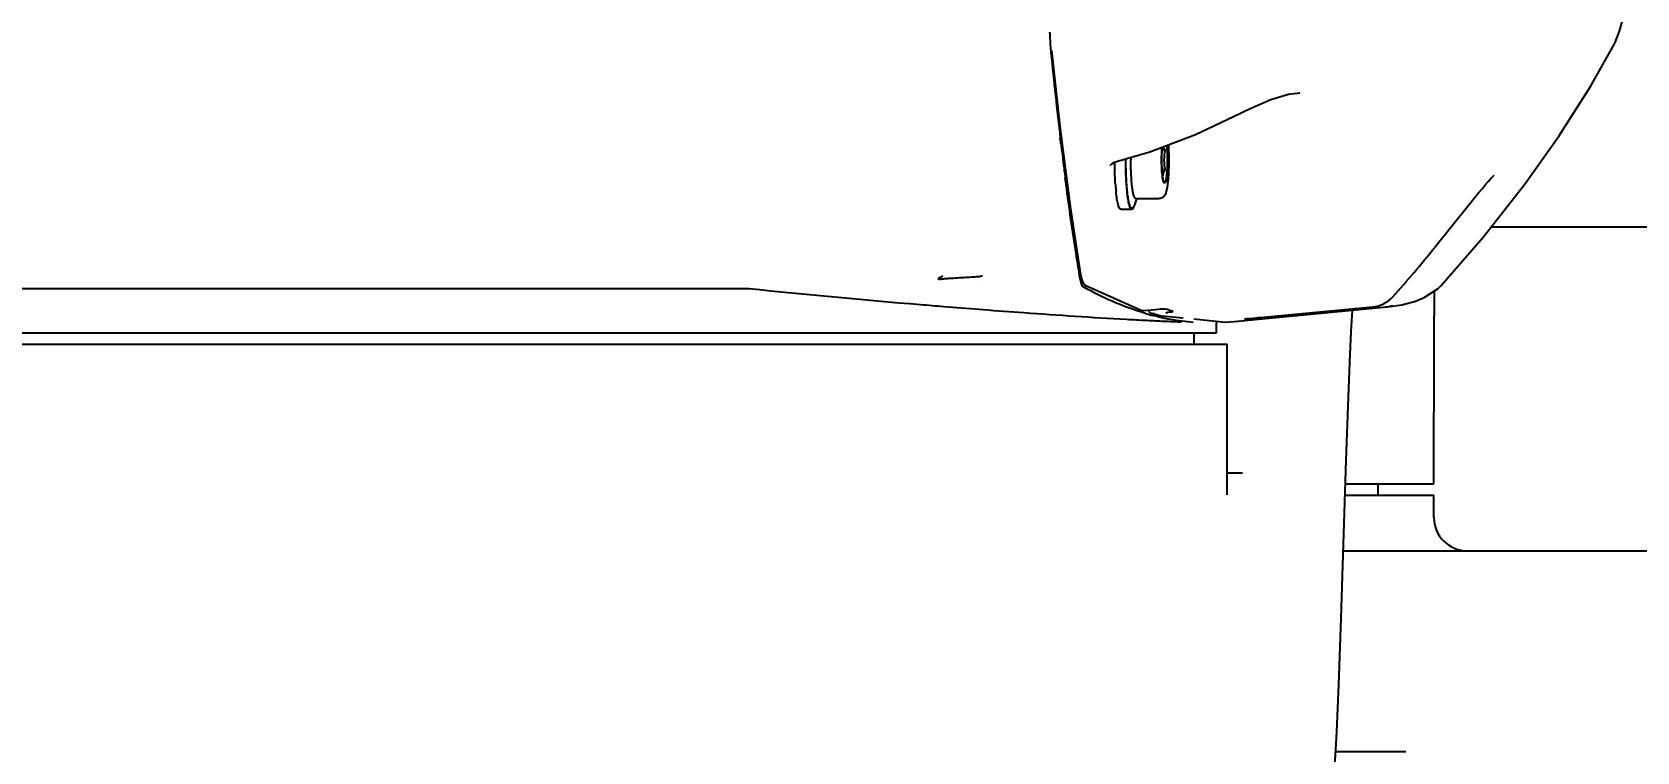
# Model space of a CAD drawing. Header units: millimetres. Extents: x 5828 to 6704, y 123 to 421.
# Drawn here: x 6616.308 to 6621.097, y 220.678 to 222.826 of the extents above; entities that cross this region are included whole.
import ezdxf

# ---------------------------------------------------------------- set-up
doc = ezdxf.new("R2010")
doc.units = ezdxf.units.MM
doc.linetypes.add('BANKLINE1', pattern=[5.5, 4, -1.5])
doc.layers.add('00_COMPONENTS', color=7, linetype='BANKLINE1')
doc.layers.add('外形图', color=7, linetype='Continuous')
doc.styles.add('微软雅黑', font='msyh.ttc', dxfattribs={"height": 2.1})
doc.dimstyles.new('尺寸标注_1_20比例', dxfattribs={"dimtxt": 2.1, "dimasz": 1.7, "dimexe": 0.5, "dimexo": 0.4, "dimgap": 0.5, "dimtad": 1, "dimdec": 1, "dimlfac": 20, "dimdsep": 46, "dimtxsty": '微软雅黑', "dimcen": 0.09, "dimadec": 0, "dimazin": 0, "dimtp": 0.01, "dimtm": 0.01, "dimtfac": 1, "dimtdec": 1, "dimtofl": 0, "dimtmove": 0, "dimatfit": 3, "dimfxl": 1, "dimtolj": 1, "dimarcsym": 0})

# ---------------------------------------------------------------- blocks, each defined once
blk = doc.blocks.new('*D1344')
at = {"layer": '00_COMPONENTS', "color": 0, "linetype": 'ByBlock', "lineweight": -2, "ltscale": 20}
for p, q in [((6589.207, 225.4111), (6588.1213, 225.4111)), ((6653.3579, 219.8635), (6652.3359, 220.0385))]:
    blk.add_line(p, q, dxfattribs=at)
blk.add_arc((6620.9569, 225.4111), 32.3356, 183.01259, 347.27176, dxfattribs=at)
at = {"layer": '00_COMPONENTS', "color": 0}
for points in [[(6588.9492, 223.7191), (6588.3827, 223.7042), (6588.6213, 225.4111)], [(6652.7758, 218.2315), (6652.22, 218.3418), (6652.8288, 219.9541)]]:
    blk.add_solid(points, dxfattribs=at)
at = {"layer": 'Defpoints', "color": 0}
for p in [(6589.607, 225.4111), (6620.9569, 225.4111), (6653.7522, 219.796), (6603.2329, 198.3657)]:
    blk.add_point(p, dxfattribs=at)
at = {"layer": '00_COMPONENTS', "color": 0, "insert": (6618.3533, 194.7765), "char_height": 2.1, "attachment_point": 5, "rotation": 355.1422, "style": '微软雅黑'}
blk.add_mtext('\\A1;+170°', dxfattribs=at)

msp = doc.modelspace()

# ---------------------------------------------------------------- linework, layer by layer
at = {"layer": '外形图', "linetype": 'Continuous'}
for p, q in [((6619.3447, 222.8238), (6619.3446, 222.8264)), ((6621.0288, 222.7897), (6621.0289, 222.7898)), ((6619.3498, 222.7715), (6619.3755, 222.5366)), ((6620.0908, 222.6451), (6620.0906, 222.6451)), ((6619.377, 222.5043), (6619.3763, 222.5099)), ((6619.378, 222.4963), (6619.377, 222.5043)), ((6619.3784, 222.4924), (6619.378, 222.4963)), ((6619.5384, 222.438), (6619.5439, 222.4399)), ((6619.6891, 222.4737), (6619.6802, 222.4737)), ((6619.3854, 222.4361), (6619.3852, 222.4382)), ((6619.3923, 222.3829), (6619.3912, 222.3912)), ((6619.5303, 222.4331), (6619.5384, 222.438)), ((6619.6891, 222.415), (6619.6802, 222.415)), ((6619.3927, 222.38), (6619.3923, 222.3829)), ((6619.3938, 222.3714), (6619.3927, 222.38)), ((6619.5565, 222.2977), (6619.5895, 222.2977)), ((6619.5924, 222.3017), (6619.5917, 222.3011)), ((6619.6042, 222.3294), (6619.5985, 222.3128)), ((6619.601, 222.3294), (6619.6713, 222.3294)), ((6620.4942, 222.1839), (6620.5996, 222.3155)), ((6626.3106, 222.2444), (6620.6616, 222.2444)), ((6613.9697, 222.0611), (6618.4474, 222.0611)), ((6619.0131, 222.091), (6619.0129, 222.0906)), ((6619.0129, 222.0877), (6619.0129, 222.0906)), ((6619.0131, 222.0874), (6619.0129, 222.0877)), ((6619.0258, 222.0983), (6619.0131, 222.091)), ((6619.1442, 222.0793), (6619.1445, 222.079)), ((6619.436, 222.0887), (6619.434, 222.1007)), ((6619.449, 222.0636), (6619.4434, 222.0667)), ((6619.4496, 222.0717), (6619.452, 222.07)), ((6619.4522, 222.0699), (6619.452, 222.07)), ((6619.4522, 222.0699), (6619.6176, 221.9962)), ((6620.5035, 222.0611), (6620.5124, 222.0702)), ((6620.5114, 222.0691), (6620.5124, 222.0702)), ((6620.3606, 222.0068), (6620.3955, 222.0119)), ((6620.3955, 222.0119), (6620.4363, 222.0235)), ((6620.492, 221.906), (6620.4925, 222.054)), ((6619.1345, 221.999), (6619.1462, 221.9981)), ((6619.6221, 221.9891), (6619.616, 221.991)), ((6619.6176, 221.9963), (6619.6176, 221.9962)), ((6619.6176, 221.9962), (6619.6242, 221.9955)), ((6619.6303, 221.9867), (6619.6221, 221.9891)), ((6619.6337, 221.966), (6619.6417, 221.9656)), ((6619.6417, 221.9656), (6619.6543, 221.965)), ((6619.6512, 221.9862), (6619.6508, 221.9863)), ((6619.657, 221.9857), (6619.6512, 221.9862)), ((6619.6512, 221.9862), (6619.6783, 221.9793)), ((6619.6662, 221.9773), (6619.6535, 221.9804)), ((6619.6543, 221.965), (6619.6605, 221.9647)), ((6619.6783, 221.9793), (6619.7431, 221.973)), ((6619.7058, 221.9956), (6619.713, 221.9936)), ((6619.7734, 221.9608), (6619.7733, 221.9608)), ((6619.8412, 221.9636), (6619.8412, 221.9277)), ((6619.906, 221.9635), (6620.3608, 222.0069)), ((6619.906, 221.9635), (6619.9076, 221.9636)), ((6619.9264, 221.9702), (6619.9271, 221.9703)), ((6619.9337, 221.971), (6619.9411, 221.9718)), ((6619.9529, 221.9729), (6619.9666, 221.9742)), ((6619.9666, 221.9742), (6619.983, 221.9757)), ((6619.9682, 221.9703), (6619.967, 221.9703)), ((6619.9837, 221.9717), (6619.9682, 221.9703)), ((6619.983, 221.9757), (6620.309, 222.0061)), ((6619.9897, 221.9722), (6619.9837, 221.9717)), ((6620.3607, 222.0069), (6620.3608, 222.0069)), ((6619.8412, 221.9277), (6613.9745, 221.9277)), ((6619.7745, 221.9277), (6619.7745, 221.8944)), ((6613.9412, 221.8944), (6619.8744, 221.8944)), ((6619.8745, 221.4453), (6619.8745, 221.8944)), ((6620.4912, 221.4777), (6620.492, 221.906)), ((6620.2143, 221.0767), (6620.2297, 221.5485)), ((6619.8745, 221.5111), (6619.9199, 221.5111)), ((6620.2263, 221.4444), (6620.4911, 221.4444)), ((6620.2274, 221.4777), (6620.4912, 221.4777)), ((6620.3245, 221.4444), (6620.3245, 221.4777)), ((6620.4912, 221.3777), (6620.4912, 221.4444)), ((6620.2209, 221.2777), (6624.5607, 221.2777)), ((6620.2071, 220.8782), (6620.2143, 221.0767)), ((6620.4078, 220.6777), (6620.1981, 220.6777))]:
    msp.add_line(p, q, dxfattribs=at)
for points in [[(6621.0288, 222.7896), (6621.0316, 222.7953), (6621.0449, 222.829), (6621.0537, 222.861), (6621.0612, 222.8967), (6621.0685, 222.9385), (6621.0757, 222.9878), (6621.083, 223.0452), (6621.0904, 223.1112), (6621.098, 223.1861)], [(6620.5114, 222.0691), (6620.6381, 222.2145), (6620.7614, 222.3714), (6620.864, 222.5159), (6620.9583, 222.6638), (6621.0289, 222.7898)], [(6619.8934, 222.5745), (6619.9429, 222.5987), (6620.0049, 222.6248), (6620.0573, 222.6406), (6620.0909, 222.6451)], [(6619.3755, 222.5366), (6619.4065, 222.2984), (6619.437, 222.1019)], [(6619.5439, 222.4399), (6619.6434, 222.469), (6619.7799, 222.521), (6619.8934, 222.5745)], [(6619.5262, 222.4278), (6619.5266, 222.429), (6619.5303, 222.4331)], [(6620.6357, 222.3599), (6620.6456, 222.3716), (6620.6542, 222.3816), (6620.6614, 222.3896), (6620.6672, 222.3956), (6620.6712, 222.3995)], [(6620.5996, 222.3155), (6620.6247, 222.3465), (6620.6357, 222.3599)], [(6619.437, 222.1019), (6619.4381, 222.096), (6619.4406, 222.0865), (6619.4438, 222.0788), (6619.4496, 222.0717)], [(6620.4363, 222.0235), (6620.4622, 222.0343), (6620.5035, 222.0611)], [(6619.6242, 221.9955), (6619.6602, 221.9988), (6619.6682, 221.9995), (6619.6754, 222), (6619.6814, 222.0003), (6619.6861, 222.0005), (6619.6893, 222.0005), (6619.6898, 222.0005)], [(6619.6897, 222.0005), (6619.6949, 221.9989), (6619.7058, 221.9956)], [(6619.7743, 221.97), (6619.8687, 221.9609), (6619.9076, 221.9636)], [(6619.9271, 221.9703), (6619.9286, 221.9705), (6619.9308, 221.9707), (6619.9337, 221.971)], [(6619.9411, 221.9718), (6619.9505, 221.9727), (6619.953, 221.9729)], [(6620.2297, 221.5485), (6620.2364, 221.7369), (6620.2406, 221.8408), (6620.2447, 221.9324), (6620.248, 221.9961)], [(6620.1866, 220.4983), (6620.1888, 220.5276), (6620.1911, 220.5598), (6620.1934, 220.5958), (6620.1959, 220.6368), (6620.1985, 220.6839), (6620.2011, 220.7386), (6620.2071, 220.8782)]]:
    msp.add_lwpolyline(points, dxfattribs=at)
for centre, radius, start, end in [((6620.4009, 222.8584), 1.0568, 181.8776, 183.5818), ((6620.1596, 222.8433), 0.815, 183.5809, 185.09), ((6620.0078, 222.8301), 0.6627, 185.118, 185.7176), ((6632.2646, 224.052), 12.9802, 185.69429, 186.82288), ((6630.5547, 223.8486), 11.2582, 186.91899, 187.19685), ((6620.7538, 222.4444), 1.1824, 179.8272, 180), ((6620.7316, 222.4444), 1.1599, 179.8187, 180), ((6620.5139, 222.4444), 0.9272, 179.4992, 180), ((6620.039, 222.4529), 0.3595, 175.1374, 176.6635), ((6629.9462, 223.7718), 10.6449, 187.20839, 187.4518), ((6620.7031, 222.4442), 1.1648, 180.3053, 181.2445), ((6620.1774, 222.4156), 0.6382, 184.0028, 185.8901), ((6619.758, 222.4011), 0.0761, 191.6695, 192.1529), ((6619.7007, 222.3855), 0.0173, 200.9192, 203.0648), ((6619.6975, 222.3841), 0.0138, 203.0766, 205.0569), ((6619.7014, 222.3855), 0.0173, 200.9192, 203.0648), ((6619.5895, 222.3), 0.00228, 270.0479, 281.7606), ((6619.5902, 222.3), 0.00226, 261.1475, 269.9793), ((6619.6706, 222.3476), 0.0183, 269.9995, 272.1883), ((6617.5648, 224.5489), 3.7648, 318.1258, 321.0828), ((6621.3885, 250.7406), 28.83, 264.14512, 265.16578), ((6621.1658, 248.0867), 26.1667, 265.162, 265.31407), ((6621.1282, 247.6267), 25.7051, 265.31371, 265.55164), ((6620.338, 222.0973), 0.0919, 275.4345, 289.2953), ((6620.2292, 233.7401), 11.7891, 266.81124, 267.10469), ((6619.8409, 222.7155), 0.7587, 253.8838, 255.6988), ((6620.0518, 230.1288), 8.1734, 267.25585, 267.60834), ((6619.8307, 222.6746), 0.7165, 256.7244, 258.0488), ((6619.8264, 222.6542), 0.6956, 258.0472, 259.7633), ((6619.6334, 222.6), 0.6139, 275.3682, 275.9167), ((6619.8215, 222.6262), 0.6672, 259.755, 262.8916), ((6619.8178, 222.5971), 0.6378, 262.8951, 265.9966), ((6619.4546, 227.7916), 5.8439, 275.25345, 275.38763), ((6620.5912, 221.3777), 0.1, 180, 270)]:
    msp.add_arc(centre, radius, start, end, dxfattribs=at)
for points, knots in [([(6619.6936, 222.4883), (6619.6939, 222.4851), (6619.6952, 222.4704), (6619.6956, 222.4558), (6619.6956, 222.4444)], [0, 0, 0, 0, 0.222756, 1, 1, 1, 1]), ([(6619.6943, 222.4886), (6619.6946, 222.4853), (6619.6959, 222.4706), (6619.6963, 222.4559), (6619.6963, 222.4444)], [0, 0, 0, 0, 0.222346, 1, 1, 1, 1]), ([(6619.6987, 222.4901), (6619.699, 222.4865), (6619.6998, 222.4713), (6619.7001, 222.456), (6619.7001, 222.4444)], [0, 0, 0, 0, 0.2384, 1, 1, 1, 1]), ([(6619.5895, 222.2977), (6619.588, 222.2977), (6619.5846, 222.302), (6619.5821, 222.3103), (6619.579, 222.324), (6619.5753, 222.3503), (6619.5722, 222.3911), (6619.5714, 222.4257), (6619.5714, 222.4444)], [0, 0, 0, 0, 0.030192, 0.090364, 0.183242, 0.306394, 0.625159, 1, 1, 1, 1]), ([(6619.5917, 222.3017), (6619.5912, 222.3012), (6619.5899, 222.3003), (6619.5875, 222.3011), (6619.5858, 222.3036), (6619.584, 222.3074), (6619.5823, 222.3127), (6619.5799, 222.3226), (6619.5774, 222.3382), (6619.575, 222.3603), (6619.5732, 222.3862), (6619.572, 222.4146), (6619.5718, 222.4343), (6619.5718, 222.4444)], [0, 0, 0, 0, 0.014406, 0.027508, 0.046558, 0.074354, 0.111535, 0.158072, 0.277672, 0.428631, 0.604568, 0.797835, 1, 1, 1, 1]), ([(6619.5898, 222.2978), (6619.5882, 222.2981), (6619.5852, 222.3027), (6619.5824, 222.3113), (6619.5795, 222.3252), (6619.577, 222.3432), (6619.5749, 222.365), (6619.5727, 222.3992), (6619.5721, 222.426), (6619.5721, 222.4444)], [0, 0, 0, 0, 0.032735, 0.095523, 0.189942, 0.31346, 0.461891, 0.629951, 1, 1, 1, 1]), ([(6619.6007, 222.3294), (6619.5995, 222.3296), (6619.5971, 222.3331), (6619.595, 222.3398), (6619.5926, 222.3506), (6619.5897, 222.3712), (6619.5874, 222.403), (6619.5868, 222.4299), (6619.5868, 222.4444)], [0, 0, 0, 0, 0.03182, 0.093708, 0.187604, 0.311005, 0.628274, 1, 1, 1, 1]), ([(6619.7001, 222.4444), (6619.7001, 222.4307), (6619.6996, 222.411), (6619.6979, 222.3859), (6619.6962, 222.3701), (6619.694, 222.3568), (6619.6912, 222.3454), (6619.6867, 222.3364), (6619.6795, 222.3307), (6619.6741, 222.3294), (6619.6713, 222.3294)], [0, 0, 0, 0, 0.323316, 0.468522, 0.59539, 0.700817, 0.786966, 0.874059, 0.932775, 1, 1, 1, 1]), ([(6619.6787, 222.4444), (6619.6787, 222.4478), (6619.6788, 222.4607), (6619.6794, 222.4736), (6619.6802, 222.4831)], [0, 0, 0, 0, 0.26446, 1, 1, 1, 1]), ([(6619.6828, 222.3856), (6619.6811, 222.3938), (6619.6793, 222.4135), (6619.6787, 222.4331), (6619.6787, 222.4444)], [0, 0, 0, 0, 0.42648, 1, 1, 1, 1]), ([(6619.6794, 222.4444), (6619.6794, 222.4469), (6619.6794, 222.4567), (6619.6798, 222.4665), (6619.6802, 222.4738)], [0, 0, 0, 0, 0.257652, 1, 1, 1, 1]), ([(6619.6802, 222.415), (6619.6801, 222.4173), (6619.6796, 222.4271), (6619.6794, 222.4369), (6619.6794, 222.4444)], [0, 0, 0, 0, 0.239156, 1, 1, 1, 1]), ([(6619.6836, 222.4843), (6619.684, 222.4834), (6619.6854, 222.4797), (6619.6874, 222.4763), (6619.6891, 222.4737)], [0, 0, 0, 0, 0.240735, 1, 1, 1, 1]), ([(6619.6956, 222.4444), (6619.6956, 222.4392), (6619.6954, 222.4292), (6619.6948, 222.4147), (6619.6938, 222.4018), (6619.6925, 222.3911), (6619.6912, 222.3838), (6619.6899, 222.3796), (6619.689, 222.3776), (6619.6881, 222.3762), (6619.6861, 222.3757), (6619.6854, 222.3774), (6619.685, 222.3783)], [0, 0, 0, 0, 0.212084, 0.41329, 0.593383, 0.743264, 0.85567, 0.896298, 0.92625, 0.946247, 0.95978, 1, 1, 1, 1]), ([(6619.6963, 222.4444), (6619.6963, 222.4392), (6619.6961, 222.429), (6619.6955, 222.4144), (6619.6945, 222.4014), (6619.6933, 222.3919), (6619.6922, 222.3856), (6619.6913, 222.382), (6619.6904, 222.3792), (6619.6895, 222.3773), (6619.6886, 222.376), (6619.6865, 222.376), (6619.6859, 222.3777), (6619.6855, 222.3787)], [0, 0, 0, 0, 0.213376, 0.415521, 0.595886, 0.745127, 0.805689, 0.855889, 0.895298, 0.923859, 0.942547, 0.955867, 1, 1, 1, 1]), ([(6619.5408, 222.3711), (6619.5405, 222.3748), (6619.5395, 222.3908), (6619.5389, 222.4067), (6619.5386, 222.4189)], [0, 0, 0, 0, 0.237359, 1, 1, 1, 1]), ([(6619.6835, 222.3857), (6619.6831, 222.3876), (6619.6814, 222.3973), (6619.6807, 222.4071), (6619.6802, 222.415)], [0, 0, 0, 0, 0.198619, 1, 1, 1, 1]), ([(6619.6891, 222.415), (6619.6881, 222.4135), (6619.6845, 222.4077), (6619.6822, 222.4009), (6619.6819, 222.3959)], [0, 0, 0, 0, 0.267926, 1, 1, 1, 1]), ([(6619.434, 222.1007), (6619.4304, 222.1222), (6619.4159, 222.2122), (6619.403, 222.3025), (6619.3938, 222.3714)], [0, 0, 0, 0, 0.238096, 1, 1, 1, 1]), ([(6619.5565, 222.2977), (6619.5547, 222.2977), (6619.551, 222.3032), (6619.5483, 222.3131), (6619.5449, 222.3299), (6619.5433, 222.3427), (6619.5426, 222.3501)], [0, 0, 0, 0, 0.094732, 0.292138, 0.597646, 1, 1, 1, 1]), ([(6619.6845, 222.3793), (6619.6844, 222.3797), (6619.6837, 222.3818), (6619.6832, 222.3839), (6619.6828, 222.3856)], [0, 0, 0, 0, 0.207251, 1, 1, 1, 1]), ([(6619.6852, 222.3793), (6619.6851, 222.3797), (6619.6844, 222.3816), (6619.6839, 222.3835), (6619.6836, 222.3851)], [0, 0, 0, 0, 0.209564, 1, 1, 1, 1]), ([(6619.5932, 222.3007), (6619.5929, 222.3003), (6619.5921, 222.2991), (6619.591, 222.298), (6619.59, 222.2978)], [0, 0, 0, 0, 0.319881, 1, 1, 1, 1]), ([(6619.5939, 222.3007), (6619.5936, 222.3002), (6619.5927, 222.299), (6619.5913, 222.2977), (6619.5902, 222.2977)], [0, 0, 0, 0, 0.330244, 1, 1, 1, 1]), ([(6619.5951, 222.3048), (6619.595, 222.3044), (6619.5944, 222.3031), (6619.5938, 222.3018), (6619.5933, 222.3009)], [0, 0, 0, 0, 0.279459, 1, 1, 1, 1]), ([(6619.5971, 222.3087), (6619.5969, 222.3079), (6619.596, 222.3052), (6619.5949, 222.3024), (6619.5939, 222.3007)], [0, 0, 0, 0, 0.299142, 1, 1, 1, 1]), ([(6619.0129, 222.0877), (6619.0129, 222.0882), (6619.0151, 222.0886), (6619.018, 222.0893), (6619.0241, 222.0899), (6619.0317, 222.0907), (6619.041, 222.0913), (6619.0558, 222.0922), (6619.0757, 222.0934), (6619.0992, 222.0948), (6619.1175, 222.0958), (6619.1297, 222.0968), (6619.1365, 222.0975), (6619.1411, 222.0982), (6619.1435, 222.0987), (6619.1442, 222.0991)], [0, 0, 0, 0, 0.009906, 0.036996, 0.081622, 0.141628, 0.213222, 0.29257, 0.477022, 0.666712, 0.826447, 0.892877, 0.945633, 0.9817, 1, 1, 1, 1]), ([(6619.4407, 222.0704), (6619.4411, 222.0695), (6619.4418, 222.0682), (6619.4429, 222.067), (6619.4434, 222.0667)], [0, 0, 0, 0, 0.589172, 1, 1, 1, 1]), ([(6619.1462, 221.9981), (6619.1868, 221.995), (6619.3291, 221.9843), (6619.4715, 221.9749), (6619.5734, 221.9692)], [0, 0, 0, 0, 0.285199, 1, 1, 1, 1]), ([(6619.6397, 221.9968), (6619.6398, 221.9963), (6619.6401, 221.9952), (6619.6405, 221.9941), (6619.6408, 221.9936)], [0, 0, 0, 0, 0.50152, 1, 1, 1, 1]), ([(6619.6408, 221.9936), (6619.6415, 221.9919), (6619.643, 221.9889), (6619.6464, 221.9873), (6619.6479, 221.9875)], [0, 0, 0, 0, 0.544462, 1, 1, 1, 1]), ([(6619.6479, 221.9875), (6619.6483, 221.9875), (6619.649, 221.9876), (6619.6496, 221.9879), (6619.65, 221.988)], [0, 0, 0, 0, 0.476627, 1, 1, 1, 1]), ([(6619.7118, 221.9912), (6619.7095, 221.9909), (6619.7045, 221.9903), (6619.6994, 221.9897), (6619.6967, 221.9894)], [0, 0, 0, 0, 0.456738, 1, 1, 1, 1]), ([(6619.7107, 221.9624), (6619.712, 221.9624), (6619.7208, 221.9621), (6619.7297, 221.9618), (6619.7372, 221.9617)], [0, 0, 0, 0, 0.147675, 1, 1, 1, 1])]:
    msp.add_open_spline(points, degree=3, knots=knots, dxfattribs=at)
for points in [[(6619.6891, 222.4737), (6619.687, 222.4641), (6619.6856, 222.4542), (6619.6856, 222.4444)], [(6619.6856, 222.4444), (6619.6856, 222.4345), (6619.687, 222.4247), (6619.6891, 222.415)], [(6619.5951, 222.3051), (6619.5943, 222.3039), (6619.5935, 222.3027), (6619.5924, 222.3017)], [(6619.5971, 222.3091), (6619.5965, 222.3077), (6619.5959, 222.3064), (6619.5951, 222.3051)], [(6619.5985, 222.3125), (6619.5981, 222.3113), (6619.5976, 222.3102), (6619.5971, 222.3091)], [(6619.436, 222.0887), (6619.437, 222.0825), (6619.4381, 222.0761), (6619.4407, 222.0704)], [(6619.616, 221.991), (6619.558, 222.0089), (6619.502, 222.0339), (6619.449, 222.0636)], [(6620.309, 222.0061), (6620.331, 222.0081), (6620.3534, 222.0195), (6620.3682, 222.0359)]]:
    msp.add_open_spline(points, degree=3, dxfattribs=at)

# ---------------------------------------------------------------- dimensions: what is measured, and where the dimension line sits
at = {"layer": '00_COMPONENTS', "linetype": 'ByBlock', "ltscale": 20}
dim = msp.add_angular_dim_3p(base=(6603.2329, 198.3657), center=(6620.9569, 225.4111), p1=(6589.607, 225.4111), p2=(6653.7522, 219.796), text='\\A1;+170°', dimstyle='尺寸标注_1_20比例', dxfattribs=at)
dim.commit()
dim.dimension.update_dxf_attribs({"geometry": '*D1344', "text_midpoint": (6618.3533, 194.7765)})

doc.saveas('drawing.dxf')
